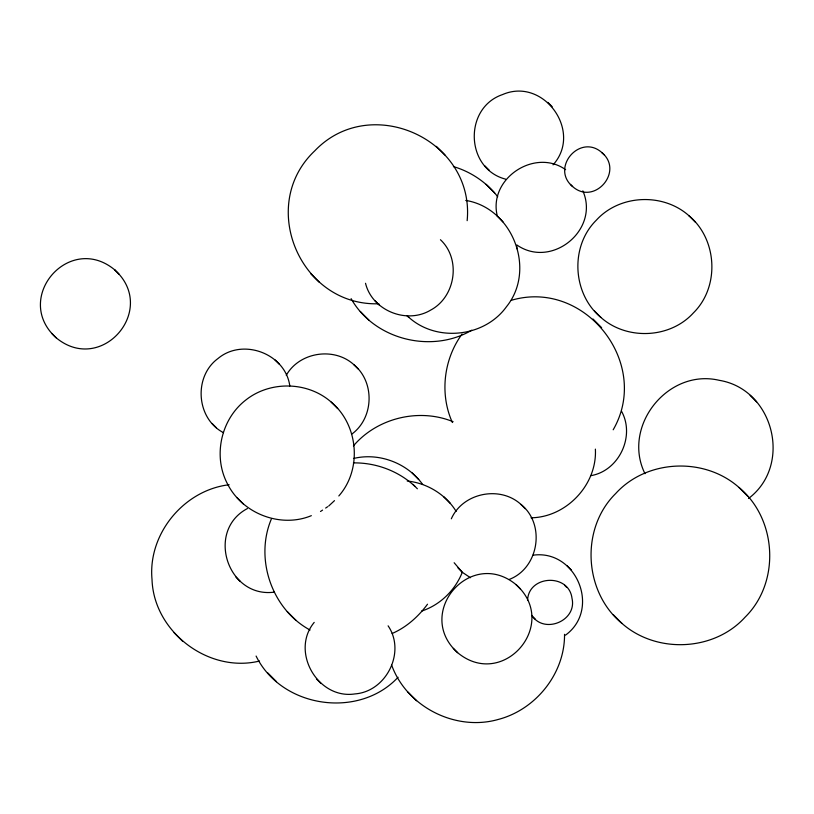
<?xml version="1.0" encoding="UTF-8"?>
<svg xmlns="http://www.w3.org/2000/svg" width="814" height="814" viewBox="0 0 814 814"><rect width="100%" height="100%" fill="white"/><g stroke="black" fill="none" stroke-linecap="round" stroke-linejoin="round"><path stroke-width="1.22" d="M467.155 220.665C474.979 139.723 370.594 92.308 314.815 150.793C257.143 205.138 300.224 306.451 378.856 303.754M564.54 634.32C564.885 673.463 535.836 709.666 498.209 719.464C455.545 731.633 406.624 706.827 391.615 665.028M595.38 449.125C597.313 484.574 566.442 517.307 531.054 517.806M527.594 600.315C528.388 575.06 568.935 573.056 571.998 598.31C577.268 620.746 544.2 634.594 531.807 615.384M271.316 519.118C254.538 559.004 271.896 609.442 310.053 630.026M451.322 518.803C462.739 492.816 499.989 485.276 520.879 504.354C545.848 524.206 538.929 568.04 509.32 579.405M462.159 572.608C455.016 590.445 439.926 605.097 421.601 611.1M613.186 429.782C651.546 363.38 584.971 278.541 511.355 300.295M286.263 375.295C299.389 352.004 334.025 346.703 353.764 364.591C374.949 381.878 373.931 417.602 352.116 433.882M462.047 334.086C443.64 359.178 439.55 394.088 452.37 422.517M314.204 622.395C290.089 651.526 317.836 699.664 354.955 693.915C386.406 691.595 406.044 652.004 388.105 625.834M427.513 604.212C418.376 616.605 406.41 627.319 392.175 633.485M553.062 164.855C583.089 131.665 543.589 76.689 502.543 94.577C463.451 107.855 465.282 168.803 505.636 179.161M353.429 445.899C377.177 417.887 419.19 407.743 453.123 421.733M338.817 495.96C362.383 469.322 358.414 424.745 331.196 402.075C307.743 381.41 270.238 380.606 245.797 400.03C220.92 419.241 212.719 456.135 227.523 483.964C242.399 513.583 280.565 528.428 311.345 515.669M328.724 506.013L334.493 500.641M398.066 677.258C358.791 719.393 281.491 707.966 256.095 656.053M565.537 635.124C601.18 609.137 576.231 549.094 533.007 555.199M748.504 498.504C792.785 465.211 773.768 389.285 719.301 380.331C667.816 368.101 621.56 426.444 644.983 473.707M247.436 508.536C205.332 530.759 227.686 598.595 274.471 592.114M320.502 511.487L322.558 510.113M325.641 508.058L327.696 506.695M471.815 330.179C431.532 353.907 374.247 339.703 351.119 298.657M353.49 458.496C378.988 452.269 407.458 463.095 422.649 484.452M229.131 484.747C183.944 490.059 147.741 533.923 152.015 579.426C153.683 631.868 208.638 673.524 259.544 661.029M591.025 475.63C619.098 470.757 635.347 436.101 621.53 411.253M353.429 462.901C376.943 462.525 400.905 471.866 417.379 488.787M407.224 481.023C426.984 483.038 445.716 494.413 456.155 511.385M465.73 200.417C512.678 207.946 536.487 269.699 506.45 306.746C484.035 337.932 434.574 342.633 407.081 315.679L408.699 317.307M453.408 166.585C470.848 171.693 486.589 182.346 497.71 196.734M565.618 169.678C535.012 147.812 488.705 178.256 497.1 215.14M516.859 244.973C551.77 269.261 599.918 229.731 582.844 190.852M223.453 432.651C196.164 418.569 193.345 376.516 218.03 358.496C242.826 337.627 285.49 353.622 289.815 386.009M470.451 577.726L462.291 572.273L454.151 562.739M688.817 215.598C662.952 192.623 619.658 194.454 596.336 220.187C569.8 246.337 572.344 293.813 600.936 317.48C626.8 340.466 670.085 338.624 693.416 312.891C719.952 286.742 717.409 239.265 688.817 215.598L695.278 222.1M601.892 152.594C580.087 133.13 550.193 167.816 572.598 186.548C594.403 206.013 624.297 171.327 601.892 152.594L604.049 154.762M738.97 487.444C704.497 456.796 646.774 459.249 615.669 493.559C580.28 528.418 583.679 591.717 621.804 623.28C656.288 653.917 714.01 651.475 745.115 617.154C780.494 582.295 777.095 518.996 738.97 487.444L747.588 496.102M365.527 283.282C372.13 310.582 406.817 324.583 430.728 310.063C455.606 296.784 461.273 259.188 440.445 239.723M114.713 269.851C69.251 232.173 12.342 298.321 56.135 337.769C101.597 375.447 158.506 309.3 114.713 269.851L119.027 274.186M516.208 584.757C470.736 547.079 413.838 613.237 457.621 652.675C503.093 690.364 559.991 624.206 516.208 584.757L520.512 589.092M552.187 106.726L547.883 102.391M570.441 184.381L572.598 186.548M756.613 401.841L750.152 395.339M484.991 165.975L489.306 170.309M494.698 192.969L486.08 184.3M444.993 155.036L436.375 146.367M594.474 310.979L600.936 317.48M503.032 221.927L496.571 215.425M601.627 327.676L593.019 319.007M374.969 300.702L379.273 305.036M360.297 311.467L368.915 320.136M310.592 273.545L319.21 282.204M525.183 508.689L520.879 504.354M571.489 570.166L567.185 565.832M613.196 614.611L621.804 623.28M358.079 368.925L353.764 364.591M566.727 587.403L564.57 585.246M450.183 503.235L443.722 496.733M418.701 479.507L412.24 473.005M337.657 408.577L331.196 402.075M533.129 617.032L535.286 619.2M279.273 364.194L274.969 359.859M457.987 567.938L462.291 572.273M453.317 648.351L457.621 652.675M212.078 423.453L216.382 427.777M236.864 497.456L243.325 503.958M51.821 333.435L56.135 337.769M407.936 692.093L416.554 700.752M287.291 611.619L295.909 620.288M235.989 577.146L240.303 581.481M316.473 678.947L320.777 683.282M267.898 673.005L276.506 681.674M174.115 632.722L182.723 641.381M413.074 484.452L414.814 486.202M516.798 246.255L516.9 248.769"/></g></svg>
